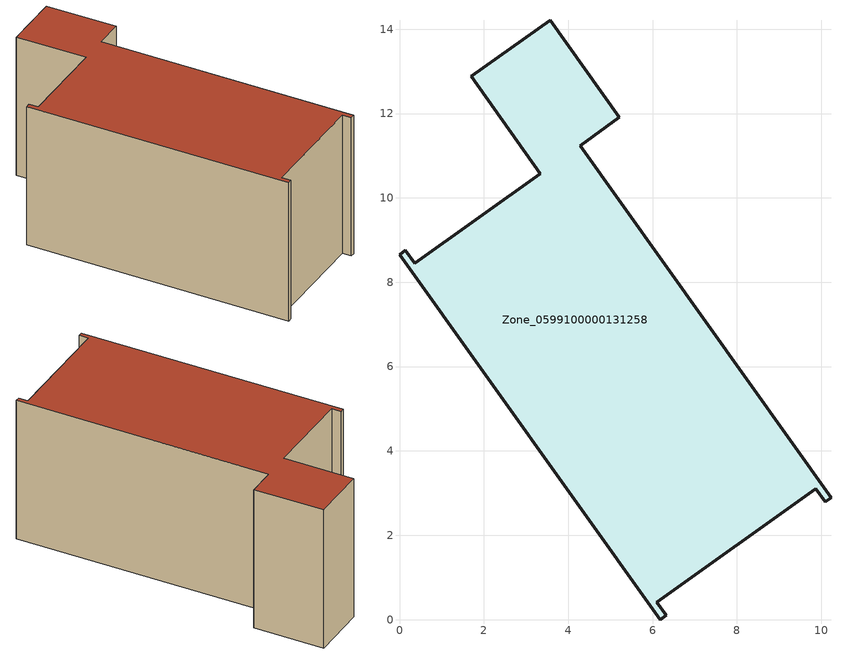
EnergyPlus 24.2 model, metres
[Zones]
Zone_0599100000131258
 floor ground (C_G): 9.87,3.1 6.1,0.41 6.32,0.1 6.18,0 0,8.65 0.14,8.76 0.36,8.45 3.34,10.57 1.7,12.88 3.57,14.21 5.21,11.91 4.28,11.24 10.23,2.89 10.09,2.79 z0
 wall outside (C_F): 5.21,11.91 3.57,14.21 1.7,12.88 3.34,10.57 0.36,8.45 0.14,8.76 0,8.65 6.18,0 6.32,0.1 6.1,0.41 9.87,3.1 10.09,2.79 10.23,2.89 4.28,11.24 5.21,11.91 z0:5.93
 roof outside (C_R): 10.23,2.89 4.28,11.24 5.21,11.91 3.57,14.21 1.7,12.88 3.34,10.57 0.36,8.45 0.14,8.76 0,8.65 6.18,0 6.32,0.1 6.1,0.41 9.87,3.1 10.09,2.79 z5.93
[BUILDING]
Pand.0599100000131258: North Axis=0; Terrain=City; Loads Convergence Tolerance Value=0.04; Temperature Convergence Tolerance Value=0.4; Solar Distribution=FullExterior; Maximum Number of Warmup Days=25; Minimum Number of Warmup Days=1
[Site:Location]
Rotterdam.The.Hague.AP_ZH_NLD Design_Conditions: Latitude=51.96; Longitude=4.45; Time Zone=1; Elevation=-4.5
[SITE:GROUNDTEMPERATURE:BUILDINGSURFACE]
18, 18, 18, 18, 18, 18, 18, 18, 18, 18, 18, 18
[MATERIAL] Thermal Absorptance=0.9; Solar Absorptance=0.7; Visible Absorptance=0.7
Name | Roughness | Thickness | Conductivity | Density | Specific Heat
G.TI.1975-1991 | MediumSmooth | 0.15 | 0.288461 | 540 | 1210
F.TI.1975-1991 | Rough | 0.3 | 0.230769 | 1920 | 840
R.TI.1975-1991 | MediumRough | 0.2 | 0.153846 | 1500 | 1000
[CONSTRUCTION]
C_G: G.TI.1975-1991
C_F: F.TI.1975-1991
C_R: R.TI.1975-1991
[ZONE]
Zone_0599100000131258: Type=1; Multiplier=1; Ceiling Height=Autocalculate; Volume=Autocalculate; Floor Area=autocalculate; Part of Total Floor Area=Yes
[ZONEINFILTRATION:DESIGNFLOWRATE]
Infil_Zone_0599100000131258: Zone or ZoneList or Space or SpaceList=Zone_0599100000131258; Schedule=AlwaysOn; Design Flow Rate Calculation Method=Flow/Area; Flow Rate per Floor Area=0.003; Constant Term Coefficient=1; Temperature Term Coefficient=0; Velocity Term Coefficient=0; Velocity Squared Term Coefficient=0
[HVACTEMPLATE:ZONE:IDEALLOADSAIRSYSTEM]
Zone_0599100000131258: Maximum Heating Supply Air Temperature=50; Minimum Cooling Supply Air Temperature=13; Maximum Heating Supply Air Humidity Ratio=0.0156; Minimum Cooling Supply Air Humidity Ratio=0.0077; Heating Limit=NoLimit; Cooling Limit=NoLimit; Dehumidification Control Type=ConstantSensibleHeatRatio; Cooling Sensible Heat Ratio=0.7; Dehumidification Setpoint=60; Humidification Control Type=None; Humidification Setpoint=30; Outdoor Air Method=None; Outdoor Air Flow Rate per Person=0.00944; Outdoor Air Flow Rate per Zone Floor Area=0; Outdoor Air Flow Rate per Zone=0; Demand Controlled Ventilation Type=None; Outdoor Air Economizer Type=NoEconomizer; Heat Recovery Type=None; Sensible Heat Recovery Effectiveness=0.7; Latent Heat Recovery Effectiveness=0.65
[ZONECONTROL:THERMOSTAT]
ThermostatControl_Zone_0599100000131258: Zone or ZoneList=Zone_0599100000131258; Control Type Schedule=DualSetpointControlType; Control 1=Thermostat_Zone_0599100000131258; Temperature Difference Between Cutout And Setpoint=0
[THERMOSTATSETPOINT:DUALSETPOINT]
Thermostat_Zone_0599100000131258: Heating Setpoint Temperature Schedule=HeatingSetpoint_Zone_0599100000131258; Cooling Setpoint Temperature Schedule=CoolingSetpoint_Zone_0599100000131258
[SCHEDULE:COMPACT]
HeatingSetpoint_Zone_0599100000131258: Through: 12/31, For: AllDays, Until: 24:00, 21
CoolingSetpoint_Zone_0599100000131258: Through: 12/31, For: AllDays, Until: 24:00, 24
DualSetpointControlType: Through: 12/31, For: AllDays, Until: 24:00, 4
AlwaysOn: Through: 12/31, For: AllDays, Until: 24:00, 1
